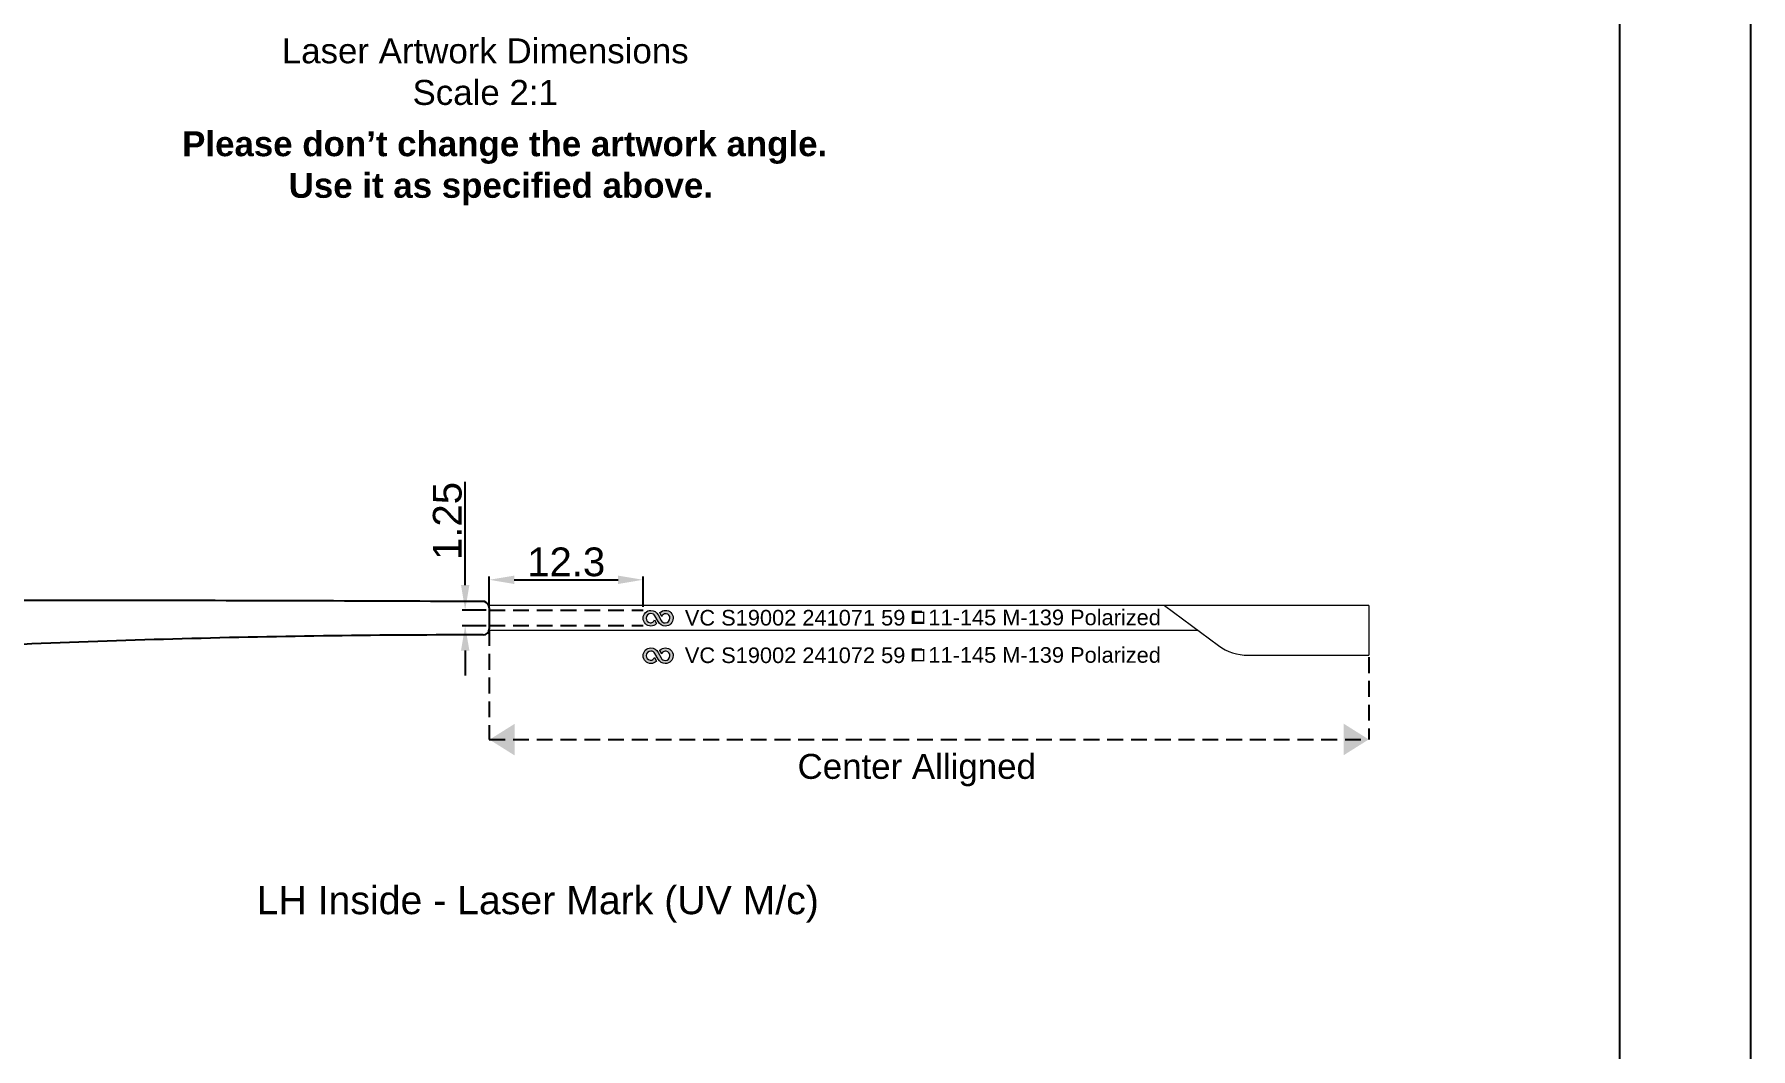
# Model space of a CAD drawing. Header units: millimetres. Extents: x 1233 to 2351, y 1180 to 1535.
# Drawn here: x 1305.4 to 1442.9, y 1373.6 to 1454.9 of the extents above; entities that cross this region are included whole.
import ezdxf

# ---------------------------------------------------------------- set-up
doc = ezdxf.new("R2010")
doc.units = ezdxf.units.MM
doc.linetypes.add('DASHED', pattern=[19.05, 12.7, -6.35])
doc.linetypes.add('HIDDEN2', pattern=[0.1875, 0.125, -0.0625])
for name, color, linetype in [('Dimension', 3, 'Continuous'), ('Hidden Line', 1, 'HIDDEN2'), ('图层 1', 7, 'Continuous')]:
    doc.layers.add(name, color=color, linetype=linetype)
doc.layers.add('标注', color=4, linetype='Continuous', lineweight=5)
doc.layers.add('绘图层', color=7, linetype='Continuous', lineweight=15)
doc.styles.get("Standard").update_dxf_attribs({"font": 'arial.ttf'})
doc.styles.add('宋体', font='SimSun.ttf')
doc.dimstyles.new('Standard$0', dxfattribs={"dimtxt": 2.3, "dimasz": 2, "dimexe": 1, "dimexo": 1, "dimgap": 1, "dimtad": 0, "dimtih": 1, "dimtoh": 1, "dimdec": 1, "dimzin": 0, "dimdsep": 46, "dimtxsty": 'Standard', "dimcen": 0, "dimclrd": 4, "dimclre": 4, "dimclrt": 4, "dimadec": 1, "dimazin": 0, "dimtfac": 1, "dimtdec": 1, "dimtofl": 0, "dimtmove": 0, "dimatfit": 0, "dimfxl": 1, "dimtolj": 1, "dimtzin": 0, "dimarcsym": 0})

# ---------------------------------------------------------------- blocks, each defined once
blk = doc.blocks.new('*D240')
at = {"layer": 'Defpoints', "color": 0, "transparency": 16777216}
for p in [(1339.9, 1408.74), (1341.83, 1408.74), (1341.83, 1407.49)]:
    blk.add_point(p, dxfattribs=at)
at = {"layer": 'Dimension', "color": 3, "lineweight": -2, "transparency": 16777216}
for p, q in [((1339.9, 1410.74), (1339.9, 1419.02)), ((1341.58, 1408.74), (1339.65, 1408.74)), ((1341.58, 1407.49), (1339.65, 1407.49)), ((1339.9, 1405.49), (1339.9, 1403.49))]:
    blk.add_line(p, q, dxfattribs=at)
at = {"layer": 'Dimension', "color": 3, "transparency": 16777216}
for points in [[(1339.57, 1410.74), (1340.24, 1410.74), (1339.9, 1408.74)], [(1339.57, 1405.49), (1340.24, 1405.49), (1339.9, 1407.49)]]:
    blk.add_solid(points, dxfattribs=at)
at = {"layer": 'Dimension', "transparency": 16777216, "insert": (1338.48, 1415.88), "char_height": 2.3, "attachment_point": 5, "rotation": 90}
blk.add_mtext('\\A1;1.25', dxfattribs=at)
blk = doc.blocks.new('*D242')
at = {"layer": 'Defpoints', "color": 0, "transparency": 16777216}
for p in [(1354.16, 1411.17), (1341.83, 1408.74), (1354.16, 1408.74)]:
    blk.add_point(p, dxfattribs=at)
at = {"layer": 'Dimension', "color": 3, "lineweight": -2, "transparency": 16777216}
for p, q in [((1341.83, 1408.99), (1341.83, 1411.42)), ((1354.16, 1408.99), (1354.16, 1411.42)), ((1343.83, 1411.17), (1352.16, 1411.17))]:
    blk.add_line(p, q, dxfattribs=at)
at = {"layer": 'Dimension', "color": 3, "transparency": 16777216}
for points in [[(1343.83, 1411.5), (1343.83, 1410.83), (1341.83, 1411.17)], [(1352.16, 1411.5), (1352.16, 1410.83), (1354.16, 1411.17)]]:
    blk.add_solid(points, dxfattribs=at)
at = {"layer": 'Dimension', "transparency": 16777216, "insert": (1348, 1412.59), "char_height": 2.3, "attachment_point": 5}
blk.add_mtext('\\A1;12.3', dxfattribs=at)

msp = doc.modelspace()

# ---------------------------------------------------------------- hatches: boundary and pattern name
at = {"lineweight": 5}
h = msp.add_hatch(color=256, dxfattribs=at)
h.dxf.hatch_style = 1
edge = h.paths.add_edge_path()
edge.add_spline(control_points=[(1355.9381, 1407.7125), (1355.79423, 1407.7125), (1355.67579, 1407.7866), (1355.61483, 1407.90996), (1355.61483, 1407.90996), (1355.3632, 1408.35919), (1355.3632, 1408.35919)], knot_values=[8, 8, 8, 8, 9, 9, 9, 10, 10, 10, 10], degree=3, periodic=0)
edge.add_spline(control_points=[(1355.3632, 1408.35919), (1355.25545, 1408.57485), (1355.03964, 1408.71857), (1354.7883, 1408.71857)], knot_values=[10, 10, 10, 10, 11, 11, 11, 11], degree=3, periodic=0)
edge.add_spline(control_points=[(1354.7883, 1408.71857), (1354.42892, 1408.71857), (1354.15938, 1408.43112), (1354.15938, 1408.08979)], knot_values=[11, 11, 11, 11, 12, 12, 12, 12], degree=3, periodic=0)
edge.add_spline(control_points=[(1354.15938, 1408.08979), (1354.15938, 1407.74832), (1354.44683, 1407.46072), (1354.7883, 1407.46072)], knot_values=[12, 12, 12, 12, 13, 13, 13, 13], degree=3, periodic=0)
edge.add_spline(control_points=[(1354.7883, 1407.46072), (1354.9498, 1407.46072), (1355.11158, 1407.53266), (1355.21962, 1407.64056)], knot_values=[13, 13, 13, 13, 14, 14, 14, 14], degree=3, periodic=0)
edge.add_spline(control_points=[(1355.21962, 1407.64056), (1355.21962, 1407.64056), (1355.23753, 1407.65847), (1355.23754, 1407.65847)], knot_values=[14.00001, 14.00001, 14.00001, 14.00001, 14.99999, 14.99999, 14.99999, 14.99999], degree=3, periodic=0)
edge.add_spline(control_points=[(1355.23754, 1407.65847), (1355.23754, 1407.65847), (1355.23754, 1407.65847), (1355.23754, 1407.65847), (1355.23754, 1407.65847), (1355.07576, 1407.94606), (1355.07575, 1407.94607)], knot_values=[14.99999, 14.99999, 14.99999, 14.99999, 15, 15, 15, 15.99999, 15.99999, 15.99999, 15.99999], degree=3, periodic=0)
edge.add_spline(control_points=[(1355.07575, 1407.94607), (1355.07575, 1407.94607), (1355.05755, 1407.90996), (1355.05755, 1407.90996)], knot_values=[16.00001, 16.00001, 16.00001, 16.00001, 17, 17, 17, 17], degree=3, periodic=0)
edge.add_spline(control_points=[(1355.05755, 1407.90996), (1355.04513, 1407.88872), (1355.02173, 1407.85622), (1355.00382, 1407.83816)], knot_values=[17, 17, 17, 17, 18, 18, 18, 18], degree=3, periodic=0)
edge.add_spline(control_points=[(1355.00382, 1407.83816), (1354.93217, 1407.74832), (1354.82413, 1407.7125), (1354.71637, 1407.73041)], knot_values=[18, 18, 18, 18, 19, 19, 19, 19], degree=3, periodic=0)
edge.add_spline(control_points=[(1354.71637, 1407.73041), (1354.53668, 1407.76623), (1354.41101, 1407.92816), (1354.41101, 1408.08979)], knot_values=[19, 19, 19, 19, 20, 20, 20, 20], degree=3, periodic=0)
edge.add_spline(control_points=[(1354.41101, 1408.08979), (1354.41101, 1408.2874), (1354.57279, 1408.46709), (1354.7883, 1408.46709)], knot_values=[20, 20, 20, 20, 21, 21, 21, 21], degree=3, periodic=0)
edge.add_spline(control_points=[(1354.7883, 1408.46709), (1354.93217, 1408.46709), (1355.05438, 1408.3888), (1355.11158, 1408.26948), (1355.11158, 1408.26948), (1355.3632, 1407.82025), (1355.3632, 1407.82025)], knot_values=[21, 21, 21, 21, 22, 22, 22, 23, 23, 23, 23], degree=3, periodic=0)
edge.add_spline(control_points=[(1355.3632, 1407.82025), (1355.47096, 1407.60459), (1355.68677, 1407.46072), (1355.9381, 1407.46072)], knot_values=[23, 23, 23, 23, 24, 24, 24, 24], degree=3, periodic=0)
edge.add_spline(control_points=[(1355.9381, 1407.46072), (1356.29749, 1407.46072), (1356.56703, 1407.74832), (1356.56703, 1408.08979)], knot_values=[24, 24, 24, 24, 25, 25, 25, 25], degree=3, periodic=0)
edge.add_spline(control_points=[(1356.56703, 1408.08979), (1356.58523, 1408.44903), (1356.29749, 1408.71857), (1355.9381, 1408.71857)], knot_values=[25, 25, 25, 25, 26, 26, 26, 26], degree=3, periodic=0)
edge.add_spline(control_points=[(1355.9381, 1408.71857), (1355.77661, 1408.71857), (1355.61483, 1408.64678), (1355.50678, 1408.53902)], knot_values=[0, 0, 0, 0, 1, 1, 1, 1], degree=3, periodic=0)
edge.add_spline(control_points=[(1355.50678, 1408.53902), (1355.50678, 1408.53902), (1355.48887, 1408.52097), (1355.48887, 1408.52097)], knot_values=[1.00001, 1.00001, 1.00001, 1.00001, 1.99999, 1.99999, 1.99999, 1.99999], degree=3, periodic=0)
edge.add_spline(control_points=[(1355.48887, 1408.52097), (1355.48887, 1408.52097), (1355.48887, 1408.52097), (1355.48887, 1408.52097), (1355.48887, 1408.52097), (1355.65065, 1408.23352), (1355.65065, 1408.23352)], knot_values=[1.99999, 1.99999, 1.99999, 1.99999, 2, 2, 2, 2.99999, 2.99999, 2.99999, 2.99999], degree=3, periodic=0)
edge.add_spline(control_points=[(1355.65065, 1408.23352), (1355.65065, 1408.23352), (1355.66857, 1408.26948), (1355.66857, 1408.26948)], knot_values=[3.00001, 3.00001, 3.00001, 3.00001, 4, 4, 4, 4], degree=3, periodic=0)
edge.add_spline(control_points=[(1355.66857, 1408.26948), (1355.68705, 1408.30285), (1355.70468, 1408.32336), (1355.72259, 1408.34127)], knot_values=[4, 4, 4, 4, 5, 5, 5, 5], degree=3, periodic=0)
edge.add_spline(control_points=[(1355.72259, 1408.34127), (1355.81243, 1408.43112), (1355.90228, 1408.46709), (1356.01004, 1408.44903)], knot_values=[5, 5, 5, 5, 6, 6, 6, 6], degree=3, periodic=0)
edge.add_spline(control_points=[(1356.01004, 1408.44903), (1356.18973, 1408.41306), (1356.3154, 1408.26948), (1356.3154, 1408.08979)], knot_values=[6, 6, 6, 6, 7, 7, 7, 7], degree=3, periodic=0)
edge.add_spline(control_points=[(1356.3154, 1408.08979), (1356.3154, 1407.89219), (1356.15362, 1407.7125), (1355.9381, 1407.7125)], knot_values=[7, 7, 7, 7, 8, 8, 8, 8], degree=3, periodic=0)
h = msp.add_hatch(color=256, dxfattribs=at)
h.dxf.hatch_style = 1
h.paths.add_polyline_path([(1376.71096, 1408.62512), (1375.7231, 1408.62512), (1375.7231, 1407.63726), (1376.71096, 1407.63726)])
h.paths.add_polyline_path([(1376.58798, 1408.50214), (1375.84608, 1408.50214), (1375.84608, 1407.76024), (1376.58798, 1407.76024)], flags=16)
h = msp.add_hatch(color=256, dxfattribs=at)
h.dxf.hatch_style = 1
edge = h.paths.add_edge_path()
edge.add_spline(control_points=[(1355.9381, 1404.70395), (1355.79423, 1404.70395), (1355.67579, 1404.77805), (1355.61483, 1404.90141), (1355.61483, 1404.90141), (1355.3632, 1405.35064), (1355.3632, 1405.35064)], knot_values=[8, 8, 8, 8, 9, 9, 9, 10, 10, 10, 10], degree=3, periodic=0)
edge.add_spline(control_points=[(1355.3632, 1405.35064), (1355.25545, 1405.5663), (1355.03964, 1405.71002), (1354.7883, 1405.71002)], knot_values=[10, 10, 10, 10, 11, 11, 11, 11], degree=3, periodic=0)
edge.add_spline(control_points=[(1354.7883, 1405.71002), (1354.42892, 1405.71002), (1354.15938, 1405.42257), (1354.15938, 1405.08124)], knot_values=[11, 11, 11, 11, 12, 12, 12, 12], degree=3, periodic=0)
edge.add_spline(control_points=[(1354.15938, 1405.08124), (1354.15938, 1404.73977), (1354.44683, 1404.45218), (1354.7883, 1404.45218)], knot_values=[12, 12, 12, 12, 13, 13, 13, 13], degree=3, periodic=0)
edge.add_spline(control_points=[(1354.7883, 1404.45218), (1354.9498, 1404.45218), (1355.11158, 1404.52411), (1355.21962, 1404.63201)], knot_values=[13, 13, 13, 13, 14, 14, 14, 14], degree=3, periodic=0)
edge.add_spline(control_points=[(1355.21962, 1404.63201), (1355.21962, 1404.63201), (1355.23753, 1404.64992), (1355.23754, 1404.64992)], knot_values=[14.00001, 14.00001, 14.00001, 14.00001, 14.99999, 14.99999, 14.99999, 14.99999], degree=3, periodic=0)
edge.add_spline(control_points=[(1355.23754, 1404.64992), (1355.23754, 1404.64992), (1355.23754, 1404.64992), (1355.23754, 1404.64992), (1355.23754, 1404.64992), (1355.07576, 1404.93751), (1355.07575, 1404.93752)], knot_values=[14.99999, 14.99999, 14.99999, 14.99999, 15, 15, 15, 15.99999, 15.99999, 15.99999, 15.99999], degree=3, periodic=0)
edge.add_spline(control_points=[(1355.07575, 1404.93752), (1355.07575, 1404.93752), (1355.05755, 1404.90141), (1355.05755, 1404.90141)], knot_values=[16.00001, 16.00001, 16.00001, 16.00001, 17, 17, 17, 17], degree=3, periodic=0)
edge.add_spline(control_points=[(1355.05755, 1404.90141), (1355.04513, 1404.88017), (1355.02173, 1404.84767), (1355.00382, 1404.82962)], knot_values=[17, 17, 17, 17, 18, 18, 18, 18], degree=3, periodic=0)
edge.add_spline(control_points=[(1355.00382, 1404.82962), (1354.93217, 1404.73977), (1354.82413, 1404.70395), (1354.71637, 1404.72186)], knot_values=[18, 18, 18, 18, 19, 19, 19, 19], degree=3, periodic=0)
edge.add_spline(control_points=[(1354.71637, 1404.72186), (1354.53668, 1404.75768), (1354.41101, 1404.91961), (1354.41101, 1405.08124)], knot_values=[19, 19, 19, 19, 20, 20, 20, 20], degree=3, periodic=0)
edge.add_spline(control_points=[(1354.41101, 1405.08124), (1354.41101, 1405.27885), (1354.57279, 1405.45854), (1354.7883, 1405.45854)], knot_values=[20, 20, 20, 20, 21, 21, 21, 21], degree=3, periodic=0)
edge.add_spline(control_points=[(1354.7883, 1405.45854), (1354.93217, 1405.45854), (1355.05438, 1405.38025), (1355.11158, 1405.26094), (1355.11158, 1405.26094), (1355.3632, 1404.81171), (1355.3632, 1404.81171)], knot_values=[21, 21, 21, 21, 22, 22, 22, 23, 23, 23, 23], degree=3, periodic=0)
edge.add_spline(control_points=[(1355.3632, 1404.81171), (1355.47096, 1404.59605), (1355.68677, 1404.45218), (1355.9381, 1404.45218)], knot_values=[23, 23, 23, 23, 24, 24, 24, 24], degree=3, periodic=0)
edge.add_spline(control_points=[(1355.9381, 1404.45218), (1356.29749, 1404.45218), (1356.56703, 1404.73977), (1356.56703, 1405.08124)], knot_values=[24, 24, 24, 24, 25, 25, 25, 25], degree=3, periodic=0)
edge.add_spline(control_points=[(1356.56703, 1405.08124), (1356.58523, 1405.44048), (1356.29749, 1405.71002), (1355.9381, 1405.71002)], knot_values=[25, 25, 25, 25, 26, 26, 26, 26], degree=3, periodic=0)
edge.add_spline(control_points=[(1355.9381, 1405.71002), (1355.77661, 1405.71002), (1355.61483, 1405.63823), (1355.50678, 1405.53047)], knot_values=[0, 0, 0, 0, 1, 1, 1, 1], degree=3, periodic=0)
edge.add_spline(control_points=[(1355.50678, 1405.53047), (1355.50678, 1405.53047), (1355.48887, 1405.51242), (1355.48887, 1405.51242)], knot_values=[1.00001, 1.00001, 1.00001, 1.00001, 1.99999, 1.99999, 1.99999, 1.99999], degree=3, periodic=0)
edge.add_spline(control_points=[(1355.48887, 1405.51242), (1355.48887, 1405.51242), (1355.48887, 1405.51242), (1355.48887, 1405.51242), (1355.48887, 1405.51242), (1355.65065, 1405.22497), (1355.65065, 1405.22497)], knot_values=[1.99999, 1.99999, 1.99999, 1.99999, 2, 2, 2, 2.99999, 2.99999, 2.99999, 2.99999], degree=3, periodic=0)
edge.add_spline(control_points=[(1355.65065, 1405.22497), (1355.65065, 1405.22497), (1355.66857, 1405.26094), (1355.66857, 1405.26094)], knot_values=[3.00001, 3.00001, 3.00001, 3.00001, 4, 4, 4, 4], degree=3, periodic=0)
edge.add_spline(control_points=[(1355.66857, 1405.26094), (1355.68705, 1405.2943), (1355.70468, 1405.31481), (1355.72259, 1405.33273)], knot_values=[4, 4, 4, 4, 5, 5, 5, 5], degree=3, periodic=0)
edge.add_spline(control_points=[(1355.72259, 1405.33273), (1355.81243, 1405.42257), (1355.90228, 1405.45854), (1356.01004, 1405.44048)], knot_values=[5, 5, 5, 5, 6, 6, 6, 6], degree=3, periodic=0)
edge.add_spline(control_points=[(1356.01004, 1405.44048), (1356.18973, 1405.40452), (1356.3154, 1405.26094), (1356.3154, 1405.08124)], knot_values=[6, 6, 6, 6, 7, 7, 7, 7], degree=3, periodic=0)
edge.add_spline(control_points=[(1356.3154, 1405.08124), (1356.3154, 1404.88364), (1356.15362, 1404.70395), (1355.9381, 1404.70395)], knot_values=[7, 7, 7, 7, 8, 8, 8, 8], degree=3, periodic=0)
h = msp.add_hatch(color=256, dxfattribs=at)
h.dxf.hatch_style = 1
h.paths.add_polyline_path([(1376.71096, 1405.61658), (1375.7231, 1405.61658), (1375.7231, 1404.62871), (1376.71096, 1404.62871)])
h.paths.add_polyline_path([(1376.58798, 1405.49359), (1375.84608, 1405.49359), (1375.84608, 1404.75169), (1376.58798, 1404.75169)], flags=16)
at = {"layer": 'Hidden Line', "linetype": 'DASHED', "ltscale": 0.1}
h = msp.add_hatch(color=7, dxfattribs=at)
h.dxf.hatch_style = 1
h.paths.add_polyline_path([(1343.85661, 1397.0967), (1341.85201, 1398.35795), (1343.85661, 1399.6192)])
h = msp.add_hatch(color=7, dxfattribs=at)
h.dxf.hatch_style = 1
h.paths.add_polyline_path([(1410.30963, 1397.11207), (1412.31423, 1398.37332), (1410.30963, 1399.63457)])

# ---------------------------------------------------------------- linework, layer by layer
msp.add_line((1341.83312, 1408.93197), (1341.83312, 1407.25017))
at = {"color": 7, "lineweight": 5}
for p, q in [((1375.7231, 1408.62512), (1375.7231, 1407.63726)), ((1376.48821, 1408.62856), (1375.74631, 1408.62856)), ((1375.84608, 1408.50214), (1375.84608, 1407.76024)), ((1375.84608, 1407.76024), (1376.58798, 1407.76024)), ((1375.7231, 1405.61658), (1375.7231, 1404.62871)), ((1376.48821, 1405.62001), (1375.74631, 1405.62001)), ((1375.84608, 1405.49359), (1375.84608, 1404.75169))]:
    msp.add_line(p, q, dxfattribs=at)
msp.add_lwpolyline([(1232.92024, 1237.92707), (1442.92024, 1237.92707), (1442.92024, 1534.92707), (1232.92024, 1534.92707)], close=True)
msp.add_lwpolyline([(1432.43806, 1242.92707), (1432.43806, 1529.92707), (1242.43806, 1529.92707), (1242.43806, 1242.92707)])
at = {"ltscale": 1000}
for centre, radius, start, end in [((1305.90351, -5646.30955), 7055.81977, 89.935598993, 90.033351763), ((1340.44474, 551.19648), 855.55469, 91.55454538, 93.1700944)]:
    msp.add_arc(centre, radius, start, end, dxfattribs=at)
for centre, radius, start, end in [((1305.90351, -5646.30956), 7055.81977, 89.711441654, 89.935598993), ((1341.33312, 1408.93197), 0.5, 0, 77.8289382), ((1341.33312, 1407.25017), 0.5, 270.0872883, 0), ((1340.44474, 551.19648), 855.55469, 89.93899636, 91.55454538)]:
    msp.add_arc(centre, radius, start, end)
at = {"layer": 'Hidden Line', "linetype": 'DASHED', "ltscale": 0.1}
for p, q in [((1341.83312, 1408.74254), (1354.15951, 1408.74254)), ((1341.83312, 1407.49254), (1354.15951, 1407.49254))]:
    msp.add_line(p, q, dxfattribs=at)
at = {"layer": 'Hidden Line', "color": 7, "linetype": 'DASHED', "ltscale": 0.1}
for p, q in [((1341.83312, 1407.13658), (1341.83312, 1398.36877)), ((1412.33312, 1404.96754), (1412.33312, 1398.36877)), ((1341.83312, 1398.36877), (1412.33312, 1398.36877))]:
    msp.add_line(p, q, dxfattribs=at)
at = {"layer": '图层 1', "lineweight": 0}
for points in [[(1355.9381, 1408.71857), (1355.77661, 1408.71857), (1355.61483, 1408.64678), (1355.50678, 1408.53902), (1355.50678, 1408.53902), (1355.48887, 1408.52097), (1355.48887, 1408.52097), (1355.48887, 1408.52097), (1355.65065, 1408.23352), (1355.65065, 1408.23352), (1355.65065, 1408.23352), (1355.66857, 1408.26948), (1355.66857, 1408.26948), (1355.68705, 1408.30285), (1355.70468, 1408.32336), (1355.72259, 1408.34127), (1355.81243, 1408.43112), (1355.90228, 1408.46709), (1356.01004, 1408.44903), (1356.18973, 1408.41306), (1356.3154, 1408.26948), (1356.3154, 1408.08979), (1356.3154, 1407.89219), (1356.15362, 1407.7125), (1355.9381, 1407.7125), (1355.79423, 1407.7125), (1355.67579, 1407.7866), (1355.61483, 1407.90996), (1355.61483, 1407.90996), (1355.3632, 1408.35919), (1355.3632, 1408.35919), (1355.25545, 1408.57485), (1355.03964, 1408.71857), (1354.7883, 1408.71857), (1354.42892, 1408.71857), (1354.15938, 1408.43112), (1354.15938, 1408.08979), (1354.15938, 1407.74832), (1354.44683, 1407.46072), (1354.7883, 1407.46072), (1354.9498, 1407.46072), (1355.11158, 1407.53266), (1355.21962, 1407.64056), (1355.21962, 1407.64056), (1355.23754, 1407.65847), (1355.23754, 1407.65847), (1355.23754, 1407.65847), (1355.07575, 1407.94607), (1355.07575, 1407.94607), (1355.07575, 1407.94607), (1355.05755, 1407.90996), (1355.05755, 1407.90996), (1355.04513, 1407.88872), (1355.02173, 1407.85622), (1355.00382, 1407.83816), (1354.93217, 1407.74832), (1354.82413, 1407.7125), (1354.71637, 1407.73041), (1354.53668, 1407.76623), (1354.41101, 1407.92816), (1354.41101, 1408.08979), (1354.41101, 1408.2874), (1354.57279, 1408.46709), (1354.7883, 1408.46709), (1354.93217, 1408.46709), (1355.05438, 1408.3888), (1355.11158, 1408.26948), (1355.11158, 1408.26948), (1355.3632, 1407.82025), (1355.3632, 1407.82025), (1355.47096, 1407.60459), (1355.68677, 1407.46072), (1355.9381, 1407.46072), (1356.29749, 1407.46072), (1356.56703, 1407.74832), (1356.56703, 1408.08979), (1356.58523, 1408.44903), (1356.29749, 1408.71857), (1355.9381, 1408.71857)], [(1355.9381, 1405.71002), (1355.77661, 1405.71002), (1355.61483, 1405.63823), (1355.50678, 1405.53047), (1355.50678, 1405.53047), (1355.48887, 1405.51242), (1355.48887, 1405.51242), (1355.48887, 1405.51242), (1355.65065, 1405.22497), (1355.65065, 1405.22497), (1355.65065, 1405.22497), (1355.66857, 1405.26094), (1355.66857, 1405.26094), (1355.68705, 1405.2943), (1355.70468, 1405.31481), (1355.72259, 1405.33273), (1355.81243, 1405.42257), (1355.90228, 1405.45854), (1356.01004, 1405.44048), (1356.18973, 1405.40452), (1356.3154, 1405.26094), (1356.3154, 1405.08124), (1356.3154, 1404.88364), (1356.15362, 1404.70395), (1355.9381, 1404.70395), (1355.79423, 1404.70395), (1355.67579, 1404.77805), (1355.61483, 1404.90141), (1355.61483, 1404.90141), (1355.3632, 1405.35064), (1355.3632, 1405.35064), (1355.25545, 1405.5663), (1355.03964, 1405.71002), (1354.7883, 1405.71002), (1354.42892, 1405.71002), (1354.15938, 1405.42257), (1354.15938, 1405.08124), (1354.15938, 1404.73977), (1354.44683, 1404.45218), (1354.7883, 1404.45218), (1354.9498, 1404.45218), (1355.11158, 1404.52411), (1355.21962, 1404.63201), (1355.21962, 1404.63201), (1355.23754, 1404.64992), (1355.23754, 1404.64992), (1355.23754, 1404.64992), (1355.07575, 1404.93752), (1355.07575, 1404.93752), (1355.07575, 1404.93752), (1355.05755, 1404.90141), (1355.05755, 1404.90141), (1355.04513, 1404.88017), (1355.02173, 1404.84767), (1355.00382, 1404.82962), (1354.93217, 1404.73977), (1354.82413, 1404.70395), (1354.71637, 1404.72186), (1354.53668, 1404.75768), (1354.41101, 1404.91961), (1354.41101, 1405.08124), (1354.41101, 1405.27885), (1354.57279, 1405.45854), (1354.7883, 1405.45854), (1354.93217, 1405.45854), (1355.05438, 1405.38025), (1355.11158, 1405.26094), (1355.11158, 1405.26094), (1355.3632, 1404.81171), (1355.3632, 1404.81171), (1355.47096, 1404.59605), (1355.68677, 1404.45218), (1355.9381, 1404.45218), (1356.29749, 1404.45218), (1356.56703, 1404.73977), (1356.56703, 1405.08124), (1356.58523, 1405.44048), (1356.29749, 1405.71002), (1355.9381, 1405.71002)]]:
    msp.add_open_spline(points, degree=3, knots=[0, 0, 0, 0, 1, 1, 1, 2, 2, 2, 3, 3, 3, 4, 4, 4, 5, 5, 5, 6, 6, 6, 7, 7, 7, 8, 8, 8, 9, 9, 9, 10, 10, 10, 11, 11, 11, 12, 12, 12, 13, 13, 13, 14, 14, 14, 15, 15, 15, 16, 16, 16, 17, 17, 17, 18, 18, 18, 19, 19, 19, 20, 20, 20, 21, 21, 21, 22, 22, 22, 23, 23, 23, 24, 24, 24, 25, 25, 25, 26, 26, 26, 26], dxfattribs=at)
at = {"layer": '标注', "color": 0, "lineweight": 13, "ltscale": 5}
for p, q in [((1412.33312, 1409.11754), (1341.83312, 1409.11754)), ((1341.83312, 1409.11754), (1341.83312, 1407.11754)), ((1412.33312, 1409.11754), (1395.93312, 1409.11754)), ((1395.93312, 1409.11754), (1400.27233, 1405.90331)), ((1412.33312, 1409.11754), (1412.33312, 1405.11754)), ((1398.63312, 1407.11754), (1341.83312, 1407.11754)), ((1402.65324, 1405.11754), (1412.33312, 1405.11754))]:
    msp.add_line(p, q, dxfattribs=at)
msp.add_arc((1402.65324, 1409.11754), 4, 233.4711446, 270, dxfattribs=at)

# ---------------------------------------------------------------- texts
at = {"insert": (1317.22095, 1447.11293), "char_height": 2, "width": 53.4879947, "attachment_point": 1}
msp.add_mtext('{\\fArial|b1|i0|c0|p34;Please don’t change the artwork angle.\\P           Use it as specified above.}', dxfattribs=at)
at = {"layer": '绘图层', "color": 7, "linetype": 'ByBlock', "lineweight": 9, "attachment_point": 5, "style": '宋体'}
for s, insert, char_height, width in [('{\\fArial|b0|i0|c0|p34;Laser Artwork Dimensions\\PScale 2:1}', (1341.5079, 1451.8778), 2, 53.6847846), ('{\\fArial|b0|i0|c0|p34;VC S19002 241071 59}', (1366.341, 1408.12061), 1.25, 28.1019674), ('{\\fArial|b0|i0|c0|p34;11-145 M-139 Polarized  }', (1386.33869, 1408.14406), 1.25, 21.1754081), ('{\\fArial|b0|i0|c0|p34;VC S19002 241072 59}', (1366.341, 1405.11206), 1.25, 28.1019674), ('{\\fArial|b0|i0|c0|p34;11-145 M-139 Polarized  }', (1386.33869, 1405.13551), 1.25, 21.1754081), ('{\\fArial|b0|i0|c0|p34;Center Alligned}', (1376.0905, 1395.91394), 2, 25.9865105), ('{\\fArial|b0|i0|c0|p34;LH Inside - Laser Mark (UV M/c)}', (1345.71934, 1385.15697), 2.25, 60.2844571)]:
    msp.add_mtext(s, dxfattribs=dict(at, insert=insert, char_height=char_height, width=width))

# ---------------------------------------------------------------- dimensions: what is measured, and where the dimension line sits
at = {"layer": 'Dimension'}
dim = msp.add_linear_dim(base=(1339.90168, 1408.74254), p1=(1341.83312, 1407.49254), p2=(1341.83312, 1408.74254), angle=90, dimstyle='Standard$0', override={"dimexe": 0.25, "dimexo": 0.25, "dimgap": 0.25, "dimtad": 1, "dimtih": 0, "dimtoh": 0, "dimdec": 2, "dimclrd": 3, "dimclre": 3, "dimclrt": 256, "dimadec": 2, "dimtdec": 2, "dimatfit": 3}, dxfattribs=at)
dim.commit()
dim.dimension.update_dxf_attribs({"geometry": '*D240', "text_midpoint": (1338.47737, 1415.88009)})
dim = msp.add_linear_dim(base=(1354.15951, 1411.16691), p1=(1341.83312, 1408.74254), p2=(1354.15951, 1408.74254), dimstyle='Standard$0', override={"dimexe": 0.25, "dimexo": 0.25, "dimgap": 0.25, "dimtad": 1, "dimtih": 0, "dimtoh": 0, "dimclrd": 3, "dimclre": 3, "dimclrt": 256, "dimadec": 2, "dimtdec": 2, "dimatfit": 3}, dxfattribs=at)
dim.commit()
dim.dimension.update_dxf_attribs({"geometry": '*D242', "text_midpoint": (1347.99631, 1412.59202)})

doc.saveas('drawing.dxf')
